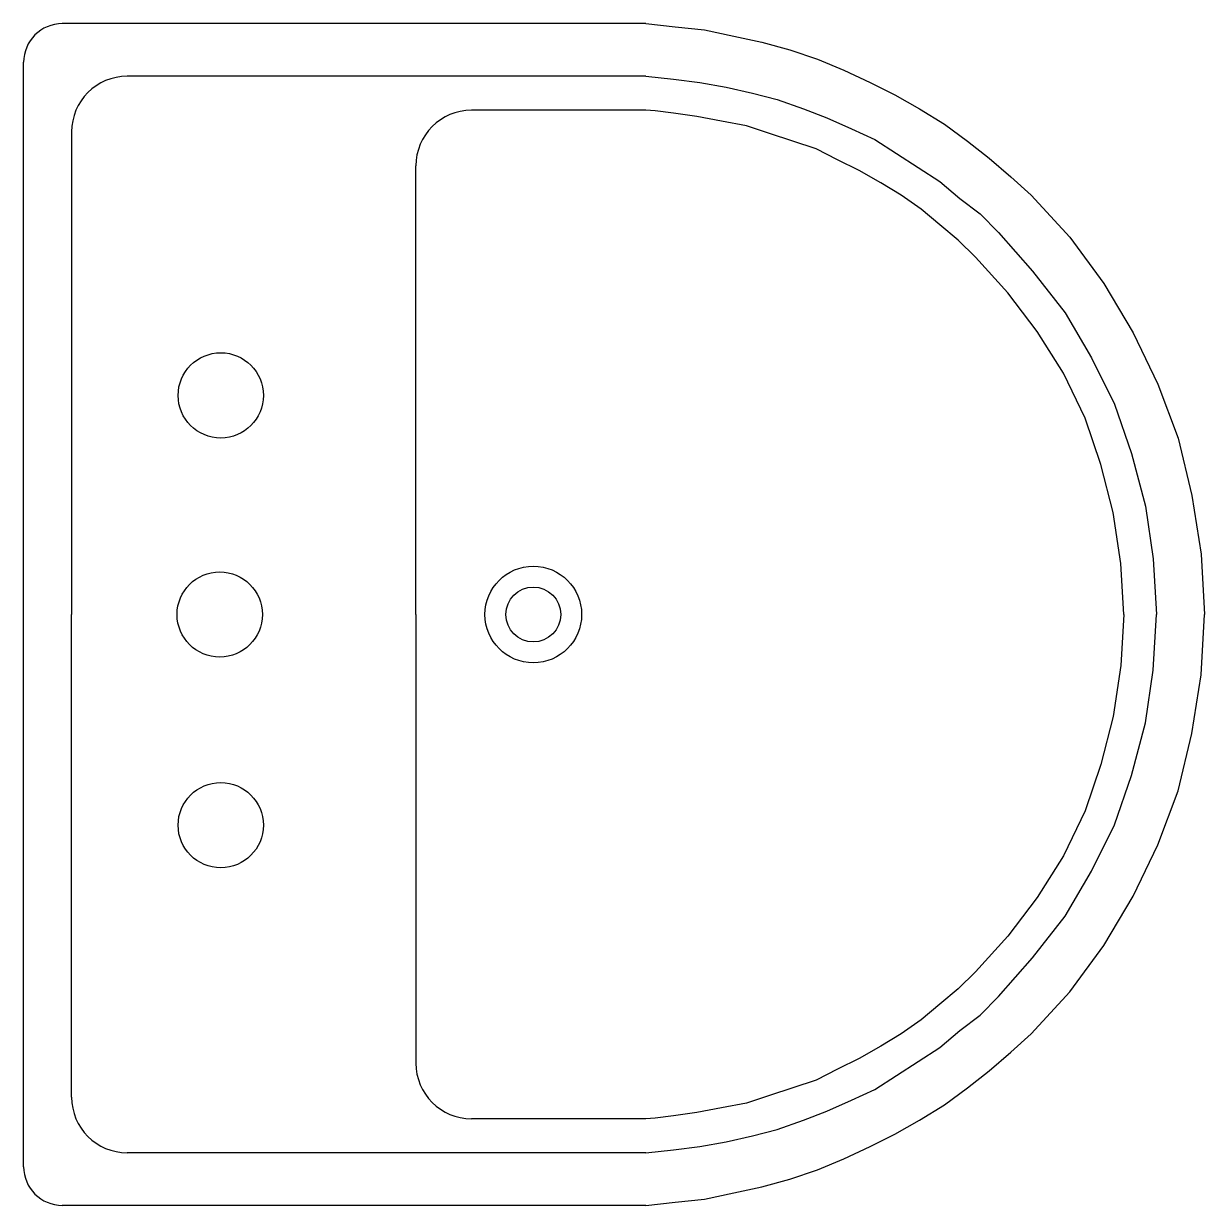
# Model space of a CAD drawing. Header units: millimetres. Extents: x -2918.358 to -2917.873, y 2963.778 to 2964.263.
import ezdxf

# ---------------------------------------------------------------- set-up
doc = ezdxf.new("R2010")
doc.units = ezdxf.units.MM
doc.header["$LTSCALE"] = 10
doc.layers.add('banheiro_louças', color=2, linetype='Continuous')

msp = doc.modelspace()

# ---------------------------------------------------------------- linework, layer by layer
at = {"layer": 'banheiro_louças'}
for p, q in [((-2918.10257, 2964.26295), (-2918.3421, 2964.26295)), ((-2918.35798, 2963.79353), (-2918.35798, 2964.24707)), ((-2918.10257, 2964.24135), (-2918.31543, 2964.24135)), ((-2918.10257, 2964.22738), (-2918.1741, 2964.22738)), ((-2918.33829, 2964.21848), (-2918.33829, 2964.0203)), ((-2918.19697, 2964.0203), (-2918.19697, 2964.20451)), ((-2918.33829, 2963.82211), (-2918.33829, 2964.0203)), ((-2918.19697, 2964.0203), (-2918.19697, 2963.83609)), ((-2918.10257, 2963.81322), (-2918.1741, 2963.81322)), ((-2918.10257, 2963.79925), (-2918.31543, 2963.79925)), ((-2918.10257, 2963.77765), (-2918.3421, 2963.77765))]:
    msp.add_line(p, q, dxfattribs=at)
for points in [[(-2918.10257, 2964.26295), (-2918.0905, 2964.26168), (-2918.07843, 2964.26041), (-2918.06636, 2964.25787), (-2918.05493, 2964.25533), (-2918.04349, 2964.25215), (-2918.03206, 2964.24834), (-2918.02126, 2964.24389), (-2918.01046, 2964.23881), (-2918.0003, 2964.23373), (-2917.99014, 2964.22801), (-2917.97997, 2964.22166), (-2917.97044, 2964.21467), (-2917.96155, 2964.20769), (-2917.95266, 2964.20006), (-2917.9444, 2964.19244), (-2917.9444, 2964.19244), (-2917.92852, 2964.17529), (-2917.91455, 2964.15623), (-2917.90248, 2964.13591), (-2917.89231, 2964.11494), (-2917.88406, 2964.09271), (-2917.87834, 2964.06921), (-2917.87453, 2964.04507), (-2917.87326, 2964.0203)], [(-2918.10257, 2964.24135), (-2918.09113, 2964.24008), (-2918.08033, 2964.23881), (-2918.06954, 2964.2369), (-2918.05874, 2964.23436), (-2918.04857, 2964.23182), (-2918.03778, 2964.22801), (-2918.02825, 2964.2242), (-2918.01808, 2964.21975), (-2918.00856, 2964.21531), (-2917.99966, 2964.20959), (-2917.99077, 2964.20387), (-2917.98188, 2964.19816), (-2917.97362, 2964.19117), (-2917.96536, 2964.18482), (-2917.95774, 2964.1772), (-2917.95774, 2964.1772), (-2917.94377, 2964.16131), (-2917.93043, 2964.14416), (-2917.91963, 2964.12574), (-2917.9101, 2964.10669), (-2917.90311, 2964.08636), (-2917.8974, 2964.06476), (-2917.89422, 2964.04317), (-2917.89295, 2964.0203)], [(-2917.90629, 2964.0203), (-2917.90629, 2964.0203), (-2917.90756, 2964.04126), (-2917.91073, 2964.06222), (-2917.91582, 2964.08191), (-2917.92217, 2964.10097), (-2917.93106, 2964.11939), (-2917.94186, 2964.13654), (-2917.95393, 2964.15242), (-2917.96727, 2964.16703), (-2917.96727, 2964.16703), (-2917.97426, 2964.17402), (-2917.98188, 2964.18037), (-2917.9895, 2964.18672), (-2917.99776, 2964.19244), (-2918.00602, 2964.19752), (-2918.01491, 2964.2026), (-2918.0238, 2964.20705), (-2918.03269, 2964.2115), (-2918.04222, 2964.21467), (-2918.05175, 2964.21785), (-2918.06128, 2964.22102), (-2918.07144, 2964.22293), (-2918.08161, 2964.22484), (-2918.09124, 2964.22619), (-2918.09874, 2964.22708), (-2918.10257, 2964.22738)], [(-2917.90629, 2964.0203), (-2917.90629, 2964.0203), (-2917.90756, 2963.99934), (-2917.91073, 2963.97838), (-2917.91582, 2963.95868), (-2917.92217, 2963.93963), (-2917.93106, 2963.92121), (-2917.94186, 2963.90406), (-2917.95393, 2963.88818), (-2917.96727, 2963.87357), (-2917.96727, 2963.87357), (-2917.97426, 2963.86658), (-2917.98188, 2963.86023), (-2917.9895, 2963.85387), (-2917.99776, 2963.84816), (-2918.00602, 2963.84308), (-2918.01491, 2963.83799), (-2918.0238, 2963.83355), (-2918.03269, 2963.8291), (-2918.04222, 2963.82593), (-2918.05175, 2963.82275), (-2918.06128, 2963.81957), (-2918.07144, 2963.81767), (-2918.08161, 2963.81576), (-2918.09124, 2963.81441), (-2918.09874, 2963.81352), (-2918.10257, 2963.81322)], [(-2918.10257, 2963.77765), (-2918.0905, 2963.77892), (-2918.07843, 2963.78019), (-2918.06636, 2963.78273), (-2918.05493, 2963.78527), (-2918.04349, 2963.78845), (-2918.03206, 2963.79226), (-2918.02126, 2963.79671), (-2918.01046, 2963.80179), (-2918.0003, 2963.80687), (-2917.99014, 2963.81259), (-2917.97997, 2963.81894), (-2917.97044, 2963.82593), (-2917.96155, 2963.83291), (-2917.95266, 2963.84054), (-2917.9444, 2963.84816), (-2917.9444, 2963.84816), (-2917.92852, 2963.86531), (-2917.91455, 2963.88436), (-2917.90248, 2963.90469), (-2917.89231, 2963.92565), (-2917.88406, 2963.94789), (-2917.87834, 2963.97139), (-2917.87453, 2963.99553), (-2917.87326, 2964.0203)], [(-2918.10257, 2963.79925), (-2918.09113, 2963.80052), (-2918.08033, 2963.80179), (-2918.06954, 2963.80369), (-2918.05874, 2963.80623), (-2918.04857, 2963.80877), (-2918.03778, 2963.81259), (-2918.02825, 2963.8164), (-2918.01808, 2963.82084), (-2918.00856, 2963.82529), (-2917.99966, 2963.83101), (-2917.99077, 2963.83672), (-2917.98188, 2963.84244), (-2917.97362, 2963.84943), (-2917.96536, 2963.85578), (-2917.95774, 2963.8634), (-2917.95774, 2963.8634), (-2917.94377, 2963.87928), (-2917.93043, 2963.89643), (-2917.91963, 2963.91485), (-2917.9101, 2963.93391), (-2917.90311, 2963.95424), (-2917.8974, 2963.97583), (-2917.89422, 2963.99743), (-2917.89295, 2964.0203)]]:
    msp.add_lwpolyline(points, dxfattribs=at)
for centre in [(-2918.27706, 2964.11028), (-2918.27748, 2964.0203), (-2918.27706, 2963.93378)]:
    msp.add_circle(centre, 0.0175, dxfattribs=at)
at = {"layer": 'banheiro_louças', "color": 1}
for radius in [0.01984, 0.01126]:
    msp.add_circle((-2918.14875, 2964.0203), radius, dxfattribs=at)
at = {"layer": 'banheiro_louças'}
for centre, radius, start, end in [((-2918.3421, 2964.24707), 0.01588, 90, 180), ((-2918.31543, 2964.21848), 0.02287, 90, 180), ((-2918.1741, 2964.20451), 0.02287, 90, 180), ((-2918.1741, 2963.83609), 0.02287, 180, 270), ((-2918.31543, 2963.82211), 0.02287, 180, 270), ((-2918.3421, 2963.79353), 0.01588, 180, 270)]:
    msp.add_arc(centre, radius, start, end, dxfattribs=at)

doc.saveas('drawing.dxf')
